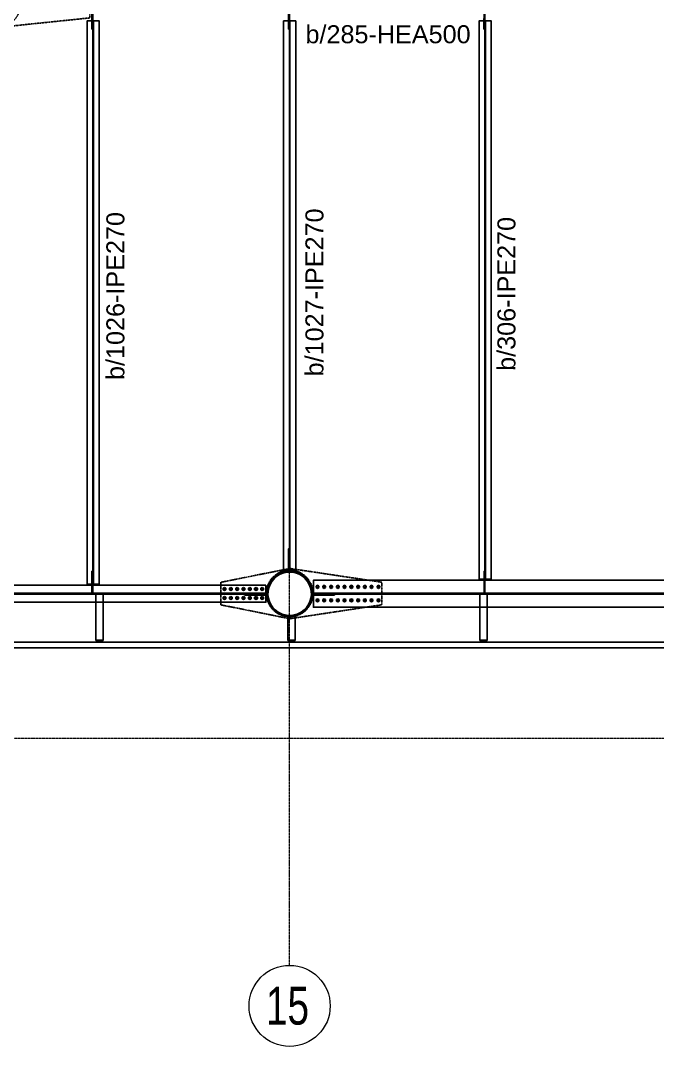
# Model space of a CAD drawing. Header units: millimetres. Extents: x -1715 to 93033, y -21962 to 25119.
# Drawn here: x 77349 to 84418, y -7283 to 4103 of the extents above; entities that cross this region are included whole.
import ezdxf
from ezdxf.enums import TextEntityAlignment as Align

# ---------------------------------------------------------------- set-up
doc = ezdxf.new("R2010")
doc.units = ezdxf.units.MM
doc.header["$LTSCALE"] = 0.4
doc.linetypes.add('DXK_LINE_DOT2', pattern=[3.9198, 1.9599, -1.9599])
doc.linetypes.add('Grid Line', pattern=[3.33375, 1.905, -0.47625, 0.47625, -0.47625])
for name, color, linetype, lineweight in [('0-1', 250, 'Continuous', 5), ('E_COLUMNAS-1', 1, 'Continuous', 25), ('E_EJES', 8, 'Continuous', 9), ('E_EJES-1', 8, 'Grid Line', 9), ('E_TEXTO', 3, 'Continuous', 9), ('E_VIGAS-1', 31, 'Continuous', 25), ('E_VIGAS-2', 252, 'Continuous', 25)]:
    doc.layers.add(name, color=color, linetype=linetype, lineweight=lineweight)
doc.layers.add('A_ALMA', color=255, linetype='Continuous')
doc.layers.add('P-PLATINA', color=6, linetype='Continuous')
doc.styles.add('Swis721 LtCn BT_1', font='swisscl.ttf', dxfattribs={"height": 0.42})
doc.styles.add('VERDANA', font='arial.ttf')

# ---------------------------------------------------------------- blocks, each defined once
blk = doc.blocks.new('EST_SFM_VIGA-METALICA-SECCION-C - EST_SFM_VIGA-METALICA-UPN160-1509776-_14_00m_N_E_-NIVEL-4 DOC')
at = {"layer": 'E_VIGAS-1'}
for p, q in [((44.822, 0.047), (-44.831, 0.047)), ((-44.831, -0.018), (44.822, -0.018))]:
    blk.add_line(p, q, dxfattribs=at)
blk = doc.blocks.new('DCTIB_CNI_EST_MOD-1A-FAC_0001_rvt-1-_14_00m_N_E_-NIVEL-4 DOC')
at = {"layer": 'E_VIGAS-1'}
for p, q in [((-8.313, 142.261), (-8.231, 142.261)), ((-8.313, 141.749), (-8.313, 142.261)), ((-8.231, 141.749), (-8.231, 142.261)), ((-4.053, 142.261), (-3.971, 142.261)), ((-4.053, 141.749), (-4.053, 142.261)), ((-3.971, 141.749), (-3.971, 142.261)), ((-6.183, 142.013), (-6.101, 142.013)), ((-6.183, 141.749), (-6.183, 142.013)), ((-6.101, 141.749), (-6.101, 142.013)), ((-8.231, 141.749), (-8.313, 141.749)), ((-8.313, 141.748), (-8.313, 141.749)), ((-8.313, 141.749), (-8.231, 141.749)), ((-8.285, 141.748), (-8.313, 141.748)), ((-8.275, 141.743), (-8.275, 141.748)), ((-8.275, 141.729), (-8.275, 141.743)), ((-8.27, 141.748), (-8.27, 141.743)), ((-8.27, 141.743), (-8.27, 141.729)), ((-8.231, 141.748), (-8.259, 141.748)), ((-8.231, 141.749), (-8.231, 141.748)), ((-6.101, 141.749), (-6.183, 141.749)), ((-6.183, 141.748), (-6.183, 141.749)), ((-6.183, 141.749), (-6.101, 141.749)), ((-6.155, 141.748), (-6.183, 141.748)), ((-6.145, 141.743), (-6.145, 141.748)), ((-6.145, 141.729), (-6.145, 141.743)), ((-6.14, 141.748), (-6.14, 141.743)), ((-6.14, 141.743), (-6.14, 141.729)), ((-6.101, 141.748), (-6.129, 141.748)), ((-6.101, 141.749), (-6.101, 141.748)), ((-3.971, 141.749), (-4.053, 141.749)), ((-4.053, 141.748), (-4.053, 141.749)), ((-4.053, 141.749), (-3.971, 141.749)), ((-4.025, 141.748), (-4.053, 141.748)), ((-4.015, 141.743), (-4.015, 141.748)), ((-4.015, 141.729), (-4.015, 141.743)), ((-4.01, 141.748), (-4.01, 141.743)), ((-4.01, 141.743), (-4.01, 141.729)), ((-3.971, 141.748), (-3.999, 141.748)), ((-3.971, 141.749), (-3.971, 141.748))]:
    blk.add_line(p, q, dxfattribs=at)
for points, knots in [([(-8.285, 141.748), (-8.284, 141.748), (-8.283, 141.748), (-8.28, 141.748), (-8.278, 141.747), (-8.276, 141.747), (-8.275, 141.745), (-8.275, 141.744), (-8.275, 141.743)], [0, 0, 0, 0, 0.142857, 0.285714, 0.428571, 0.571429, 0.785714, 1, 1, 1, 1]), ([(-8.275, 141.743), (-8.275, 141.744), (-8.275, 141.745), (-8.277, 141.747), (-8.278, 141.747), (-8.28, 141.748), (-8.281, 141.748), (-8.282, 141.748), (-8.284, 141.748), (-8.285, 141.748)], [0, 0, 0, 0, 0.285714, 0.428571, 0.571429, 0.678571, 0.732143, 0.785714, 1, 1, 1, 1]), ([(-8.259, 141.748), (-8.26, 141.748), (-8.261, 141.748), (-8.264, 141.748), (-8.266, 141.747), (-8.268, 141.747), (-8.269, 141.745), (-8.27, 141.744), (-8.27, 141.743)], [0, 0, 0, 0, 0.142857, 0.285714, 0.428571, 0.571429, 0.785714, 1, 1, 1, 1]), ([(-8.27, 141.743), (-8.27, 141.744), (-8.269, 141.745), (-8.268, 141.747), (-8.266, 141.747), (-8.265, 141.748), (-8.264, 141.748), (-8.262, 141.748), (-8.26, 141.748), (-8.259, 141.748)], [0, 0, 0, 0, 0.285714, 0.428571, 0.571429, 0.678571, 0.732143, 0.785714, 1, 1, 1, 1]), ([(-6.155, 141.748), (-6.154, 141.748), (-6.153, 141.748), (-6.15, 141.748), (-6.148, 141.747), (-6.146, 141.747), (-6.145, 141.745), (-6.145, 141.744), (-6.145, 141.743)], [0, 0, 0, 0, 0.142857, 0.285714, 0.428571, 0.571429, 0.785714, 1, 1, 1, 1]), ([(-6.145, 141.743), (-6.145, 141.744), (-6.145, 141.745), (-6.147, 141.747), (-6.148, 141.747), (-6.15, 141.748), (-6.151, 141.748), (-6.152, 141.748), (-6.154, 141.748), (-6.155, 141.748)], [0, 0, 0, 0, 0.285714, 0.428571, 0.571429, 0.678571, 0.732143, 0.785714, 1, 1, 1, 1]), ([(-6.129, 141.748), (-6.13, 141.748), (-6.131, 141.748), (-6.134, 141.748), (-6.136, 141.747), (-6.138, 141.747), (-6.139, 141.745), (-6.14, 141.744), (-6.14, 141.743)], [0, 0, 0, 0, 0.142857, 0.285714, 0.428571, 0.571429, 0.785714, 1, 1, 1, 1]), ([(-6.14, 141.743), (-6.14, 141.744), (-6.139, 141.745), (-6.138, 141.747), (-6.136, 141.747), (-6.135, 141.748), (-6.134, 141.748), (-6.132, 141.748), (-6.13, 141.748), (-6.129, 141.748)], [0, 0, 0, 0, 0.285714, 0.428571, 0.571429, 0.678571, 0.732143, 0.785714, 1, 1, 1, 1]), ([(-4.025, 141.748), (-4.024, 141.748), (-4.023, 141.748), (-4.02, 141.748), (-4.018, 141.747), (-4.016, 141.747), (-4.015, 141.745), (-4.015, 141.744), (-4.015, 141.743)], [0, 0, 0, 0, 0.142857, 0.285714, 0.428571, 0.571429, 0.785714, 1, 1, 1, 1]), ([(-4.015, 141.743), (-4.015, 141.744), (-4.015, 141.745), (-4.017, 141.747), (-4.018, 141.747), (-4.02, 141.748), (-4.021, 141.748), (-4.022, 141.748), (-4.024, 141.748), (-4.025, 141.748)], [0, 0, 0, 0, 0.285714, 0.428571, 0.571429, 0.678571, 0.732143, 0.785714, 1, 1, 1, 1]), ([(-3.999, 141.748), (-4, 141.748), (-4.001, 141.748), (-4.004, 141.748), (-4.006, 141.747), (-4.008, 141.747), (-4.009, 141.745), (-4.01, 141.744), (-4.01, 141.743)], [0, 0, 0, 0, 0.142857, 0.285714, 0.428571, 0.571429, 0.785714, 1, 1, 1, 1]), ([(-4.01, 141.743), (-4.01, 141.744), (-4.009, 141.745), (-4.008, 141.747), (-4.006, 141.747), (-4.005, 141.748), (-4.004, 141.748), (-4.002, 141.748), (-4, 141.748), (-3.999, 141.748)], [0, 0, 0, 0, 0.285714, 0.428571, 0.571429, 0.678571, 0.732143, 0.785714, 1, 1, 1, 1])]:
    blk.add_open_spline(points, degree=3, knots=knots, dxfattribs=at)
blk.add_blockref('EST_SFM_VIGA-METALICA-SECCION-C - EST_SFM_VIGA-METALICA-UPN160-1509776-_14_00m_N_E_-NIVEL-4 DOC', (-41.042, 141.682), dxfattribs=at)
blk = doc.blocks.new('EST_SCM_COLUMNA-METALICA-SECCION-CIRCULAR - EST_SCM_COLUMNA-TUBULAR-CIRCULAR_PTEØ_20__e_12_7mm-2797865-_14_00m_N_E_-NIVEL-4 DOC')
at = {"layer": 'E_COLUMNAS-1'}
for radius, start, end in [(0.241, 0, 147.9156), (0.254, 0, 143.2132), (0.254, 143.2132, 180), (0.241, 147.9156, 180), (0.254, 180, 216.787), (0.241, 212.0846, 0), (0.254, 216.787, 0), (0.241, 180, 212.0846)]:
    blk.add_arc((0, 0), radius, start, end, dxfattribs=at)
blk = doc.blocks.new('Part-72226993-2798 - 1511')
at = {"color": 253, "linetype": 'DXK_LINE_DOT2'}
for p, q in [((94740, 14426), (95723, 14530)), ((95723, 14530), (96706, 14426)), ((94740, 14176), (94740, 14426)), ((96706, 14426), (96706, 14176)), ((95723, 14074), (94740, 14176)), ((96706, 14176), (95723, 14074))]:
    blk.add_line(p, q, dxfattribs=at)
for start, end in [(80, 260), (260, 80)]:
    blk.add_arc((95723, 14302), 206, start, end, dxfattribs=at)
blk = doc.blocks.new('Grid - CNI_NOMBRE EJES-372759-_14_00m_N_E_-NIVEL-4 DOC')
at = {"layer": 'E_EJES'}
blk.add_circle((0, 0), 0.003, dxfattribs=at)
blk = doc.blocks.new('Part-102891108-3107 - 1511')
at = {"color": 253, "linetype": 'DXK_LINE_DOT2'}
for p, q in [((88519, 11738), (89283, 11892)), ((89283, 11892), (90307, 11739)), ((88519, 11488), (88519, 11738)), ((90307, 11739), (90307, 11489)), ((89283, 11334), (88519, 11488)), ((90307, 11489), (89283, 11334))]:
    blk.add_line(p, q, dxfattribs=at)
for start, end in [(81, 261), (261, 81)]:
    blk.add_arc((89283, 11615), 259, start, end, dxfattribs=at)
blk = doc.blocks.new('Bolt-102891108-3025 - 1511')
at = {"color": 253, "linetype": 'Continuous'}
for p, q in [((89577, 11696), (89592, 11705)), ((89577, 11679), (89577, 11696)), ((89592, 11670), (89577, 11679)), ((89592, 11705), (89607, 11696)), ((89607, 11679), (89592, 11670)), ((89607, 11696), (89607, 11679)), ((89652, 11696), (89667, 11705)), ((89652, 11679), (89652, 11696)), ((89667, 11670), (89652, 11679)), ((89667, 11705), (89682, 11696)), ((89682, 11679), (89667, 11670)), ((89682, 11696), (89682, 11679)), ((89727, 11696), (89742, 11705)), ((89727, 11679), (89727, 11696)), ((89742, 11670), (89727, 11679)), ((89742, 11705), (89757, 11696)), ((89757, 11679), (89742, 11670)), ((89757, 11696), (89757, 11679)), ((89802, 11696), (89817, 11705)), ((89802, 11679), (89802, 11696)), ((89817, 11670), (89802, 11679)), ((89817, 11705), (89832, 11696)), ((89832, 11679), (89817, 11670)), ((89832, 11696), (89832, 11679)), ((89877, 11696), (89892, 11705)), ((89877, 11679), (89877, 11696)), ((89892, 11670), (89877, 11679)), ((89892, 11705), (89907, 11696)), ((89907, 11679), (89892, 11670)), ((89907, 11696), (89907, 11679)), ((89952, 11696), (89967, 11705)), ((89952, 11679), (89952, 11696)), ((89967, 11670), (89952, 11679)), ((89967, 11705), (89982, 11696)), ((89982, 11679), (89967, 11670)), ((89982, 11696), (89982, 11679)), ((90027, 11696), (90042, 11705)), ((90027, 11679), (90027, 11696)), ((90042, 11670), (90027, 11679)), ((90042, 11705), (90057, 11696)), ((90057, 11679), (90042, 11670)), ((90057, 11696), (90057, 11679)), ((90102, 11696), (90117, 11705)), ((90102, 11679), (90102, 11696)), ((90117, 11670), (90102, 11679)), ((90117, 11705), (90132, 11696)), ((90132, 11679), (90117, 11670)), ((90132, 11696), (90132, 11679)), ((90177, 11696), (90192, 11705)), ((90177, 11679), (90177, 11696)), ((90192, 11670), (90177, 11679)), ((90192, 11705), (90207, 11696)), ((90207, 11679), (90192, 11670)), ((90207, 11696), (90207, 11679)), ((90252, 11696), (90267, 11705)), ((90252, 11679), (90252, 11696)), ((90267, 11670), (90252, 11679)), ((90267, 11705), (90282, 11696)), ((90282, 11679), (90267, 11670)), ((90282, 11696), (90282, 11679)), ((89577, 11546), (89592, 11555)), ((89577, 11529), (89577, 11546)), ((89592, 11520), (89577, 11529)), ((89592, 11555), (89607, 11546)), ((89607, 11529), (89592, 11520)), ((89607, 11546), (89607, 11529)), ((89652, 11546), (89667, 11555)), ((89652, 11529), (89652, 11546)), ((89667, 11520), (89652, 11529)), ((89667, 11555), (89682, 11546)), ((89682, 11529), (89667, 11520)), ((89682, 11546), (89682, 11529)), ((89727, 11546), (89742, 11555)), ((89727, 11529), (89727, 11546)), ((89742, 11520), (89727, 11529)), ((89742, 11555), (89757, 11546)), ((89757, 11529), (89742, 11520)), ((89757, 11546), (89757, 11529)), ((89802, 11546), (89817, 11555)), ((89802, 11529), (89802, 11546)), ((89817, 11520), (89802, 11529)), ((89817, 11555), (89832, 11546)), ((89832, 11529), (89817, 11520)), ((89832, 11546), (89832, 11529)), ((89877, 11546), (89892, 11555)), ((89877, 11529), (89877, 11546)), ((89892, 11520), (89877, 11529)), ((89892, 11555), (89907, 11546)), ((89907, 11529), (89892, 11520)), ((89907, 11546), (89907, 11529)), ((89952, 11546), (89967, 11555)), ((89952, 11529), (89952, 11546)), ((89967, 11520), (89952, 11529)), ((89967, 11555), (89982, 11546)), ((89982, 11529), (89967, 11520)), ((89982, 11546), (89982, 11529)), ((90027, 11546), (90042, 11555)), ((90027, 11529), (90027, 11546)), ((90042, 11520), (90027, 11529)), ((90042, 11555), (90057, 11546)), ((90057, 11529), (90042, 11520)), ((90057, 11546), (90057, 11529)), ((90102, 11546), (90117, 11555)), ((90102, 11529), (90102, 11546)), ((90117, 11520), (90102, 11529)), ((90117, 11555), (90132, 11546)), ((90132, 11529), (90117, 11520)), ((90132, 11546), (90132, 11529)), ((90177, 11546), (90192, 11555)), ((90177, 11529), (90177, 11546)), ((90192, 11520), (90177, 11529)), ((90192, 11555), (90207, 11546)), ((90207, 11529), (90192, 11520)), ((90207, 11546), (90207, 11529)), ((90252, 11546), (90267, 11555)), ((90252, 11529), (90252, 11546)), ((90267, 11520), (90252, 11529)), ((90267, 11555), (90282, 11546)), ((90282, 11529), (90267, 11520)), ((90282, 11546), (90282, 11529))]:
    blk.add_line(p, q, dxfattribs=at)
for centre, radius, start, end in [((89592, 11688), 11.5, 18, 198), ((89592, 11688), 11.5, 198, 18), ((89592, 11688), 10, 90, 270), ((89592, 11688), 10, 270, 90), ((89667, 11688), 11.5, 18, 198), ((89667, 11688), 11.5, 198, 18), ((89667, 11688), 10, 90, 270), ((89667, 11688), 10, 270, 90), ((89742, 11688), 11.5, 18, 198), ((89742, 11688), 11.5, 198, 18), ((89742, 11688), 10, 90, 270), ((89742, 11688), 10, 270, 90), ((89817, 11688), 11.5, 18, 198), ((89817, 11688), 11.5, 198, 18), ((89817, 11688), 10, 90, 270), ((89817, 11688), 10, 270, 90), ((89892, 11688), 11.5, 18, 198), ((89892, 11688), 11.5, 198, 18), ((89892, 11688), 10, 90, 270), ((89892, 11688), 10, 270, 90), ((89967, 11688), 11.5, 18, 198), ((89967, 11688), 11.5, 198, 18), ((89967, 11688), 10, 90, 270), ((89967, 11688), 10, 270, 90), ((90042, 11688), 11.5, 18, 198), ((90042, 11688), 11.5, 198, 18), ((90042, 11688), 10, 90, 270), ((90042, 11688), 10, 270, 90), ((90117, 11688), 11.5, 18, 198), ((90117, 11688), 11.5, 198, 18), ((90117, 11688), 10, 90, 270), ((90117, 11688), 10, 270, 90), ((90192, 11688), 11.5, 18, 198), ((90192, 11688), 11.5, 198, 18), ((90192, 11688), 10, 90, 270), ((90192, 11688), 10, 270, 90), ((90267, 11688), 11.5, 18, 198), ((90267, 11688), 11.5, 198, 18), ((90267, 11688), 10, 90, 270), ((90267, 11688), 10, 270, 90), ((89592, 11538), 11.5, 18, 198), ((89592, 11538), 11.5, 198, 18), ((89592, 11538), 10, 90, 270), ((89592, 11538), 10, 270, 90), ((89667, 11538), 11.5, 18, 198), ((89667, 11538), 11.5, 198, 18), ((89667, 11538), 10, 90, 270), ((89667, 11538), 10, 270, 90), ((89742, 11538), 11.5, 18, 198), ((89742, 11538), 11.5, 198, 18), ((89742, 11538), 10, 90, 270), ((89742, 11538), 10, 270, 90), ((89817, 11538), 11.5, 18, 198), ((89817, 11538), 11.5, 198, 18), ((89817, 11538), 10, 90, 270), ((89817, 11538), 10, 270, 90), ((89892, 11538), 11.5, 18, 198), ((89892, 11538), 11.5, 198, 18), ((89892, 11538), 10, 90, 270), ((89892, 11538), 10, 270, 90), ((89967, 11538), 11.5, 18, 198), ((89967, 11538), 11.5, 198, 18), ((89967, 11538), 10, 90, 270), ((89967, 11538), 10, 270, 90), ((90042, 11538), 11.5, 18, 198), ((90042, 11538), 11.5, 198, 18), ((90042, 11538), 10, 90, 270), ((90042, 11538), 10, 270, 90), ((90117, 11538), 11.5, 18, 198), ((90117, 11538), 11.5, 198, 18), ((90117, 11538), 10, 90, 270), ((90117, 11538), 10, 270, 90), ((90192, 11538), 11.5, 18, 198), ((90192, 11538), 11.5, 198, 18), ((90192, 11538), 10, 90, 270), ((90192, 11538), 10, 270, 90), ((90267, 11538), 11.5, 18, 198), ((90267, 11538), 11.5, 198, 18), ((90267, 11538), 10, 90, 270), ((90267, 11538), 10, 270, 90)]:
    blk.add_arc(centre, radius, start, end, dxfattribs=at)
blk = doc.blocks.new('Bolt-102891108-3026 - 1511')
at = {"color": 253, "linetype": 'Continuous'}
for p, q in [((88544, 11672), (88559, 11681)), ((88544, 11655), (88544, 11672)), ((88559, 11646), (88544, 11655)), ((88559, 11681), (88574, 11672)), ((88574, 11655), (88559, 11646)), ((88574, 11672), (88574, 11655)), ((88614, 11672), (88629, 11681)), ((88614, 11655), (88614, 11672)), ((88629, 11646), (88614, 11655)), ((88629, 11681), (88644, 11672)), ((88644, 11655), (88629, 11646)), ((88644, 11672), (88644, 11655)), ((88684, 11672), (88699, 11681)), ((88684, 11655), (88684, 11672)), ((88699, 11646), (88684, 11655)), ((88699, 11681), (88714, 11672)), ((88714, 11655), (88699, 11646)), ((88714, 11672), (88714, 11655)), ((88754, 11672), (88769, 11681)), ((88754, 11655), (88754, 11672)), ((88769, 11646), (88754, 11655)), ((88769, 11681), (88784, 11672)), ((88784, 11655), (88769, 11646)), ((88784, 11672), (88784, 11655)), ((88824, 11672), (88839, 11681)), ((88824, 11655), (88824, 11672)), ((88839, 11646), (88824, 11655)), ((88839, 11681), (88854, 11672)), ((88854, 11655), (88839, 11646)), ((88854, 11672), (88854, 11655)), ((88894, 11672), (88909, 11681)), ((88894, 11655), (88894, 11672)), ((88909, 11646), (88894, 11655)), ((88909, 11681), (88924, 11672)), ((88924, 11655), (88909, 11646)), ((88924, 11672), (88924, 11655)), ((88964, 11672), (88979, 11681)), ((88964, 11655), (88964, 11672)), ((88979, 11646), (88964, 11655)), ((88979, 11681), (88994, 11672)), ((88994, 11655), (88979, 11646)), ((88994, 11672), (88994, 11655)), ((88544, 11572), (88559, 11581)), ((88544, 11555), (88544, 11572)), ((88559, 11546), (88544, 11555)), ((88559, 11581), (88574, 11572)), ((88574, 11555), (88559, 11546)), ((88574, 11572), (88574, 11555)), ((88614, 11572), (88629, 11581)), ((88614, 11555), (88614, 11572)), ((88629, 11546), (88614, 11555)), ((88629, 11581), (88644, 11572)), ((88644, 11555), (88629, 11546)), ((88644, 11572), (88644, 11555)), ((88684, 11572), (88699, 11581)), ((88684, 11555), (88684, 11572)), ((88699, 11546), (88684, 11555)), ((88699, 11581), (88714, 11572)), ((88714, 11555), (88699, 11546)), ((88714, 11572), (88714, 11555)), ((88754, 11572), (88769, 11581)), ((88754, 11555), (88754, 11572)), ((88769, 11546), (88754, 11555)), ((88769, 11581), (88784, 11572)), ((88784, 11555), (88769, 11546)), ((88784, 11572), (88784, 11555)), ((88824, 11572), (88839, 11581)), ((88824, 11555), (88824, 11572)), ((88839, 11546), (88824, 11555)), ((88839, 11581), (88854, 11572)), ((88854, 11555), (88839, 11546)), ((88854, 11572), (88854, 11555)), ((88894, 11572), (88909, 11581)), ((88894, 11555), (88894, 11572)), ((88909, 11546), (88894, 11555)), ((88909, 11581), (88924, 11572)), ((88924, 11555), (88909, 11546)), ((88924, 11572), (88924, 11555)), ((88964, 11572), (88979, 11581)), ((88964, 11555), (88964, 11572)), ((88979, 11546), (88964, 11555)), ((88979, 11581), (88994, 11572)), ((88994, 11555), (88979, 11546)), ((88994, 11572), (88994, 11555))]:
    blk.add_line(p, q, dxfattribs=at)
for centre, radius, start, end in [((88559, 11663), 11.5, 18.0041, 198.0041), ((88559, 11663), 11.5, 198.0041, 18.0041), ((88559, 11663), 10, 90.0041, 270.0041), ((88559, 11663), 10, 270.0041, 90.0041), ((88629, 11663), 11.5, 18.0041, 198.0041), ((88629, 11663), 11.5, 198.0041, 18.0041), ((88629, 11663), 10, 90.0041, 270.0041), ((88629, 11663), 10, 270.0041, 90.0041), ((88699, 11663), 11.5, 18.0041, 198.0041), ((88699, 11663), 11.5, 198.0041, 18.0041), ((88699, 11663), 10, 90.0041, 270.0041), ((88699, 11663), 10, 270.0041, 90.0041), ((88769, 11663), 11.5, 18.0041, 198.0041), ((88769, 11663), 11.5, 198.0041, 18.0041), ((88769, 11663), 10, 90.0041, 270.0041), ((88769, 11663), 10, 270.0041, 90.0041), ((88839, 11663), 11.5, 18.0041, 198.0041), ((88839, 11663), 11.5, 198.0041, 18.0041), ((88839, 11663), 10, 90.0041, 270.0041), ((88839, 11663), 10, 270.0041, 90.0041), ((88909, 11663), 11.5, 18.0041, 198.0041), ((88909, 11663), 11.5, 198.0041, 18.0041), ((88909, 11663), 10, 90.0041, 270.0041), ((88909, 11663), 10, 270.0041, 90.0041), ((88979, 11663), 11.5, 18.0041, 198.0041), ((88979, 11663), 11.5, 198.0041, 18.0041), ((88979, 11663), 10, 90.0041, 270.0041), ((88979, 11663), 10, 270.0041, 90.0041), ((88559, 11563), 11.5, 18.0041, 198.0041), ((88559, 11563), 11.5, 198.0041, 18.0041), ((88559, 11563), 10, 90.0041, 270.0041), ((88559, 11563), 10, 270.0041, 90.0041), ((88629, 11563), 11.5, 18.0041, 198.0041), ((88629, 11563), 11.5, 198.0041, 18.0041), ((88629, 11563), 10, 90.0041, 270.0041), ((88629, 11563), 10, 270.0041, 90.0041), ((88699, 11563), 11.5, 18.0041, 198.0041), ((88699, 11563), 11.5, 198.0041, 18.0041), ((88699, 11563), 10, 90.0041, 270.0041), ((88699, 11563), 10, 270.0041, 90.0041), ((88769, 11563), 11.5, 18.0041, 198.0041), ((88769, 11563), 11.5, 198.0041, 18.0041), ((88769, 11563), 10, 90.0041, 270.0041), ((88769, 11563), 10, 270.0041, 90.0041), ((88839, 11563), 11.5, 18.0041, 198.0041), ((88839, 11563), 11.5, 198.0041, 18.0041), ((88839, 11563), 10, 90.0041, 270.0041), ((88839, 11563), 10, 270.0041, 90.0041), ((88909, 11563), 11.5, 18.0041, 198.0041), ((88909, 11563), 11.5, 198.0041, 18.0041), ((88909, 11563), 10, 90.0041, 270.0041), ((88909, 11563), 10, 270.0041, 90.0041), ((88979, 11563), 11.5, 18.0041, 198.0041), ((88979, 11563), 11.5, 198.0041, 18.0041), ((88979, 11563), 10, 90.0041, 270.0041), ((88979, 11563), 10, 270.0041, 90.0041)]:
    blk.add_arc(centre, radius, start, end, dxfattribs=at)

msp = doc.modelspace()

# ---------------------------------------------------------------- linework, layer by layer
at = {"layer": 'A_ALMA'}
for p, q in [((78151.2, -2153.5), (78151.2, 4098.4)), ((78157.8, -2153.5), (78157.8, 4098.4)), ((80332.7, -1994.5), (80332.7, 4098.4)), ((80339.3, -1994.5), (80339.3, 4098.4)), ((82502.7, -2098.5), (82502.7, 4098.4)), ((82509.3, -2098.5), (82509.3, 4098.4)), ((71971, -2253.8), (80072, -2253.8)), ((71971, -2263.2), (80072, -2263.2)), ((80600, -2252.7), (88703, -2252.7)), ((80600, -2264.2), (88703, -2264.2))]:
    msp.add_line(p, q, dxfattribs=at)
at = {"layer": 'E_EJES-1'}
for p, q in [((80336, -6383.3), (80336, 24219.3)), ((-814.6, -3861.9), (92132.7, -3861.8))]:
    msp.add_line(p, q, dxfattribs=at)
at = {"layer": 'E_VIGAS-2'}
msp.add_line((80403.5, 4095.6), (80403.5, -1991.8), dxfattribs=at)
for points in [[(78087, -2153.5), (78087, 4098.4), (78222, 4098.4), (78222, -2153.5)], [(80268.5, -1994.5), (80268.5, 4098.4), (80403.5, 4098.4), (80403.5, -1994.5)], [(82438.5, -2098.5), (82438.5, 4098.4), (82573.5, 4098.4), (82573.5, -2098.5)], [(88703, -2108.5), (80600, -2108.5), (80600, -2408.5), (88703, -2408.5)], [(80072, -2163.5), (71971, -2163.5), (71971, -2353.5), (80072, -2353.5)]]:
    msp.add_lwpolyline(points, close=True, dxfattribs=at)
at = {"layer": 'P-PLATINA'}
for points in [[(78141.1, 4008.4), (78151.1, 4008.4), (78151.5, 4252.4), (78141.5, 4252.4)], [(80322.5, 4008.4), (80332.5, 4008.4), (80332.9, 4252.4), (80322.9, 4252.4)], [(82492.5, 4008.4), (82502.5, 4008.4), (82502.9, 4252.4), (82492.9, 4252.4)], [(80323, -2004.5), (80332.7, -2004.5), (80332.7, -1760.6), (80323, -1760.6)], [(78141.6, -2253.8), (78151.2, -2253.8), (78151.2, -2009.8), (78141.6, -2009.8)], [(82493, -2252.7), (82502.7, -2252.7), (82502.7, -2008.8), (82493, -2008.8)], [(80082, -2273.2), (80082, -2263.2), (79838, -2263.2), (79838, -2273.2)], [(80589.5, -2274.2), (80589.5, -2264.2), (80833.5, -2264.2), (80833.5, -2274.2)]]:
    msp.add_lwpolyline(points, close=True, dxfattribs=at)

# ---------------------------------------------------------------- block references
for name, p in [('Part-72226993-2798 - 1511', (-18587.4, -10043.6)), ('Part-102891108-3107 - 1511', (-8946.5, -13870)), ('Bolt-102891108-3026 - 1511', (-8946.5, -13870)), ('Bolt-102891108-3025 - 1511', (-8946.5, -13870))]:
    msp.add_blockref(name, p)
at = {"layer": '0-1', "xscale": 1000.000000001395, "yscale": 1000.000000001395, "zscale": 1000.000000001395}
msp.add_blockref('DCTIB_CNI_EST_MOD-1A-FAC_0001_rvt-1-_14_00m_N_E_-NIVEL-4 DOC', (86498.1, -144524.3), dxfattribs=at)
at = {"layer": 'E_COLUMNAS-1', "xscale": 999.99999999998, "yscale": 999.99999999998, "zscale": 999.99999999998, "rotation": 89.9999999999999}
msp.add_blockref('EST_SCM_COLUMNA-METALICA-SECCION-CIRCULAR - EST_SCM_COLUMNA-TUBULAR-CIRCULAR_PTEØ_20__e_12_7mm-2797865-_14_00m_N_E_-NIVEL-4 DOC', (80336, -2258.5), dxfattribs=at)
at = {"layer": 'E_EJES', "xscale": 150000.0000002091, "yscale": 150000.0000002091, "zscale": 150000.0000002091}
msp.add_blockref('Grid - CNI_NOMBRE EJES-372759-_14_00m_N_E_-NIVEL-4 DOC', (80336, -6833.3), dxfattribs=at)

# ---------------------------------------------------------------- texts
at = {"layer": 'E_EJES', "insert": (80072.5, -6620.7), "char_height": 420, "width": 625.316, "attachment_point": 1, "style": 'Swis721 LtCn BT_1'}
msp.add_mtext('15', dxfattribs=at)
at = {"layer": 'E_TEXTO', "style": 'VERDANA'}
msp.add_text('b/285-HEA500', height=200, dxfattribs=at).set_placement((81428, 3851), align=Align.CENTER)
for s, p in [('b/1026-IPE270', (78501.7, 1045.9)), ('b/1027-IPE270', (80710.9, 1085.7)), ('b/306-IPE270', (82841.7, 1069.4))]:
    msp.add_text(s, height=200, rotation=90, dxfattribs=at).set_placement(p, align=Align.CENTER)

doc.saveas('drawing.dxf')
